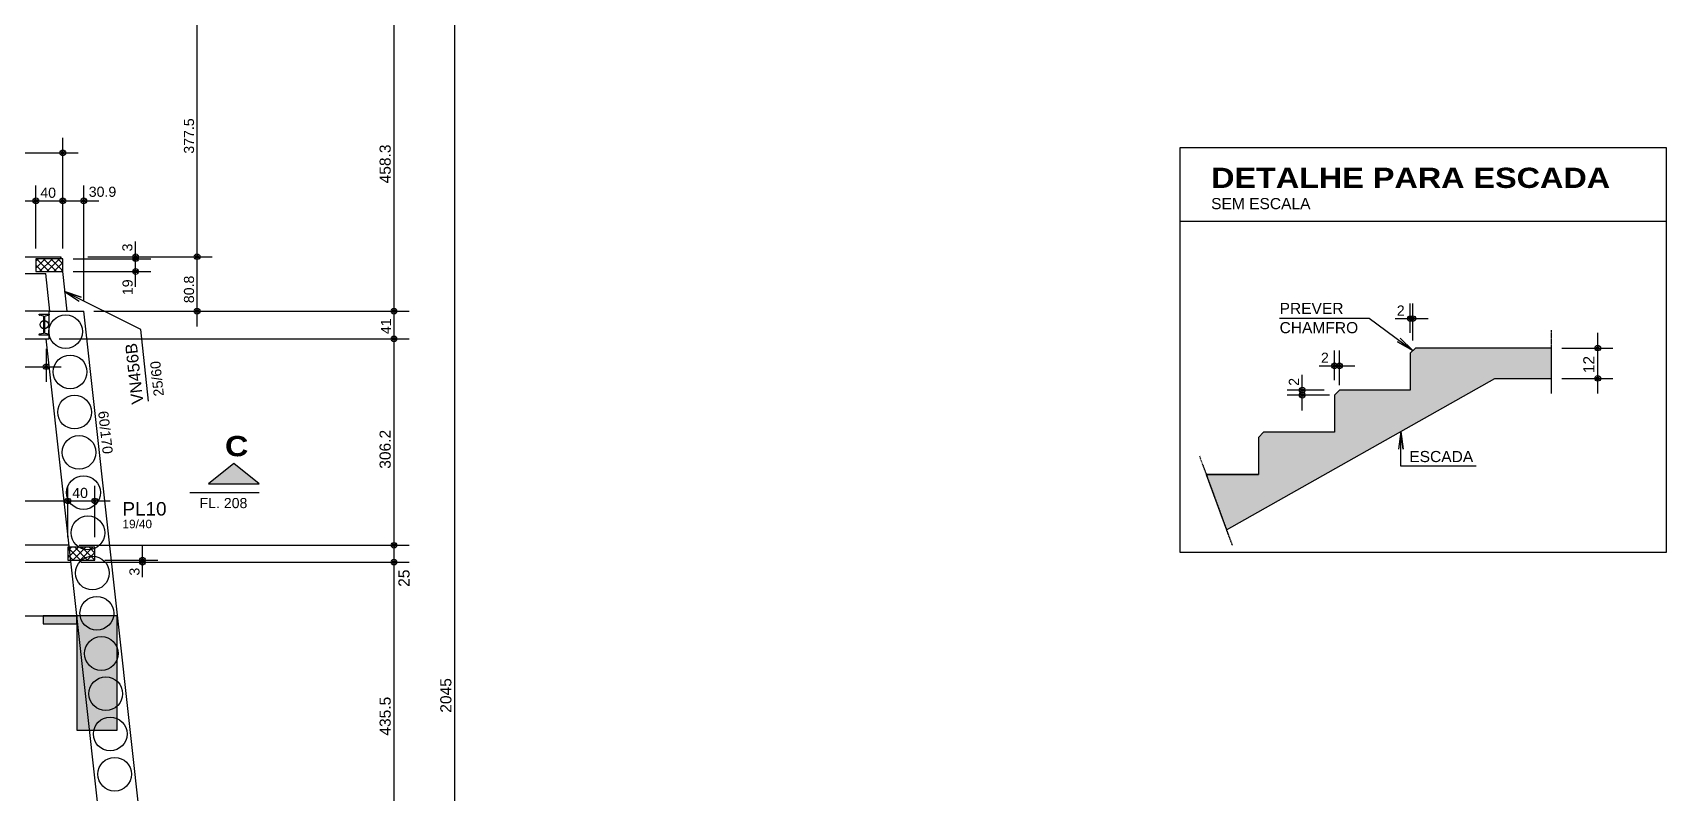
# Model space of a CAD drawing. Extents: x 0 to 13080, y 0 to 6750.
# Drawn here: x 8383 to 10806, y 3387 to 4515 of the extents above; entities that cross this region are included whole.
import ezdxf

# ---------------------------------------------------------------- set-up
doc = ezdxf.new("R2010")
doc.units = 0
doc.header["$MEASUREMENT"] = 0
doc.linetypes.add('ESTILO_TQS_0007', pattern=[2.1, 1.5, -0.2, 0.2, -0.2])
for name, color, linetype in [('MTH-224', 4, 'CONTINUOUS'), ('MTH-231', 1, 'CONTINUOUS'), ('MTH-COTAS7', 31, 'CONTINUOUS'), ('MTH-DIM-PILAR', 3, 'CONTINUOUS'), ('MTH-DIM-VIGA', 3, 'CONTINUOUS'), ('MTH-EIXO-217', 8, 'CONTINUOUS'), ('MTH-FACE-VIGA', 7, 'CONTINUOUS'), ('MTH-HACHURA-PILAR', 1, 'CONTINUOUS'), ('MTH-LINHA-CORTE', 5, 'CONTINUOUS'), ('MTH-LINHA-SEÇÃO', 16, 'CONTINUOUS'), ('MTH-PILAR-NASCE', 5, 'CONTINUOUS'), ('MTH-SIMB_COTA', 3, 'CONTINUOUS'), ('MTH-SOMBRA21', 150, 'CONTINUOUS'), ('MTH-TIT1-VIGA', 5, 'CONTINUOUS'), ('MTH-TIT2-PILAR', 5, 'CONTINUOUS'), ('MTH-TXT', 4, 'CONTINUOUS'), ('MTH-TXT-NEGRITO', 5, 'CONTINUOUS'), ('MTH-TXT-NOTAS', 3, 'CONTINUOUS'), ('MTH-TXT2', 5, 'CONTINUOUS')]:
    doc.layers.add(name, color=color, linetype=linetype)
doc.styles.add('TQS_ARIAL', font='arial.ttf')
doc.styles.add('TQS_ARIAL_BLACK', font='ariblk.ttf')

msp = doc.modelspace()

# ---------------------------------------------------------------- linework, layer by layer
at = {"layer": 'MTH-224', "linetype": 'Continuous'}
msp.add_line((8616.073374, 3833.376735), (8718.635874, 3833.376735), dxfattribs=at)
at = {"layer": 'MTH-231', "linetype": 'Continuous'}
for p, q in [((8392.79338, 4097.041826), (8392.798835, 4097.976894)), ((8392.798835, 4097.976894), (8407.480185, 4097.891237)), ((8399.035171, 4094.930668), (8393.387824, 4096.283619)), ((8406.871479, 4096.20495), (8401.20873, 4094.917986)), ((8407.480185, 4097.891237), (8407.47473, 4096.956169)), ((8399.492671, 4070.700466), (8399.629615, 4094.17246)), ((8400.605479, 4094.166767), (8400.468542, 4070.696198)), ((8392.617972, 4066.977422), (8392.623428, 4067.91249)), ((8407.299322, 4066.891765), (8392.617972, 4066.977422)), ((8393.226679, 4068.663709), (8398.889428, 4069.950673)), ((8401.062987, 4069.937991), (8406.710333, 4068.58504)), ((8407.304778, 4067.826833), (8407.299322, 4066.891765))]:
    msp.add_line(p, q, dxfattribs=at)
msp.add_circle((8400.049079, 4082.434329), 6.2, dxfattribs=at)
for centre, radius, start, end in [((8393.568389, 4097.037313), 0.775021, 179.666352, 256.527493), ((8398.854607, 4094.176973), 0.775021, 359.666352, 76.527493), ((8401.380488, 4094.162237), 0.775021, 102.803943, 179.665084), ((8406.699722, 4096.9607), 0.775021, 282.803943, 359.665084), ((8398.717669, 4070.706426), 0.775025, 282.804082, 359.770246), ((8401.243551, 4070.691685), 0.775021, 179.666352, 256.527493), ((8393.398437, 4067.907959), 0.775021, 102.803943, 179.665084), ((8406.52977, 4067.831346), 0.775021, 359.666352, 76.527493)]:
    msp.add_arc(centre, radius, start, end, dxfattribs=at)
at = {"layer": 'MTH-COTAS7', "linetype": 'Continuous'}
for p, q in [((8626.755602, 4160.734622), (8626.755602, 4583.23199)), ((8918.831125, 4079.891794), (8918.831125, 4583.23199)), ((9008.831125, 2493.23199), (9008.831125, 4583.23199)), ((7181.277243, 4337.151631), (8450.269324, 4337.151631)), ((8427.769324, 4210.234622), (8427.769324, 4359.651631)), ((8387.769324, 4195.234622), (8387.769324, 4288.625656)), ((8387.769324, 4195.234622), (8387.769324, 4288.625656)), ((8427.769324, 4195.234622), (8427.769324, 4288.625656)), ((8427.769324, 4195.234622), (8427.769324, 4288.625656)), ((8458.703701, 4117.391794), (8458.703701, 4288.625656)), ((8171.277243, 4266.125656), (8410.269324, 4266.125656)), ((8365.269324, 4266.125656), (8450.269324, 4266.125656)), ((8405.269324, 4266.125656), (8481.203701, 4266.125656)), ((8535.676139, 4157.734622), (8535.676139, 4205.734622)), ((8535.676139, 4138.734622), (8535.676139, 4202.734622)), ((8626.755602, 4079.891794), (8626.755602, 4205.734622)), ((8442.769324, 4180.234622), (8558.176139, 4180.234622)), ((8442.769324, 4180.234622), (8558.176139, 4180.234622)), ((8464.751705, 4183.234622), (8649.255602, 4183.234622)), ((8464.751705, 4183.234622), (8649.255602, 4183.234622)), ((8528.746297, 4183.234622), (8558.176139, 4183.234622)), ((8442.769324, 4161.234622), (8558.176139, 4161.234622)), ((8918.831125, 4038.891806), (8918.831125, 4124.891794)), ((8473.703701, 4102.391794), (8941.331125, 4102.391794)), ((8532.968442, 4102.391794), (8941.331125, 4102.391794)), ((8547.968442, 4102.391794), (8649.255602, 4102.391794)), ((10425.893298, 4070.275253), (10425.893298, 4113.84983)), ((10429.643298, 4059.025253), (10429.643298, 4113.84983)), ((8918.831125, 3732.731717), (8918.831125, 4083.891806)), ((10403.393298, 4091.34983), (10452.143298, 4091.34983)), ((10703.847812, 3980.275253), (10703.847812, 4070.275253)), ((8402.877063, 4046.391802), (8402.877063, 3997.560453)), ((8422.298563, 4061.391806), (8941.331125, 4061.391806)), ((8527.320354, 4061.391806), (8941.331125, 4061.391806)), ((10650.474396, 4047.775253), (10726.347812, 4047.775253)), ((10313.393298, 4000.300253), (10313.393298, 4043.87483)), ((10320.893298, 3992.800253), (10320.893298, 4043.87483)), ((8171.277243, 4020.060453), (8425.377063, 4020.060453)), ((10265.692729, 3955.300253), (10265.692729, 4007.800253)), ((10290.893298, 4021.37483), (10343.393298, 4021.37483)), ((10650.474396, 4002.775253), (10726.347812, 4002.775253)), ((10298.393298, 3985.300253), (10243.192729, 3985.300253)), ((10305.893298, 3977.800253), (10243.192729, 3977.800253)), ((8435.127987, 3767.232669), (8435.127987, 3843.422922)), ((8435.127987, 3767.232669), (8435.127987, 3843.422922)), ((8475.127987, 3767.232669), (8475.127987, 3843.422922)), ((8171.277243, 3820.922922), (8457.627987, 3820.922922)), ((8412.627987, 3820.922922), (8497.627987, 3820.922922)), ((8451.778524, 3755.231717), (8941.331125, 3755.231717)), ((8451.778524, 3755.231717), (8941.331125, 3755.231717)), ((8545.83721, 3707.731715), (8545.83721, 3755.732669)), ((8918.831125, 3707.731715), (8918.831125, 3777.731717)), ((8490.127987, 3733.232669), (8568.33721, 3733.232669)), ((8918.831125, 3272.232062), (8918.831125, 3752.731715)), ((8454.546893, 3730.231715), (8941.331125, 3730.231715)), ((8454.546893, 3730.231715), (8941.331125, 3730.231715)), ((8487.382037, 3730.231715), (8568.33721, 3730.231715))]:
    msp.add_line(p, q, dxfattribs=at)
for points in [[(8554.888554, 3969.025876), (8543.124438, 4075.261007), (8430.302525, 4131.813208), (8455.104073, 4123.214038), (8430.302525, 4131.813208), (8452.033352, 4117.087935)], [(10232.091673, 4092.254642), (10365.005235, 4092.254642), (10429.643298, 4044.025253), (10406.735419, 4056.842881), (10429.643298, 4044.025253), (10410.833432, 4062.335126)], [(10523.397341, 3872.594056), (10411.658447, 3872.594056), (10411.658447, 3923.963259), (10415.084759, 3897.937832), (10411.658447, 3923.963259), (10408.232134, 3897.937832)]]:
    msp.add_lwpolyline(points, dxfattribs=at)
for centre, radius in [((10703.847812, 4047.775253), 4.200001), ((10703.847812, 4047.775253), 2.1), ((10703.847812, 4002.775253), 4.200001), ((10703.847812, 4002.775253), 2.1)]:
    msp.add_circle(centre, radius, dxfattribs=at)
at = {"layer": 'MTH-EIXO-217', "linetype": 'ESTILO_TQS_0007'}
for p, q in [((10635.474396, 3980.335373), (10635.474396, 4074.087178)), ((10113.059241, 3888.097414), (10161.810783, 3755.16619))]:
    msp.add_line(p, q, dxfattribs=at)
at = {"layer": 'MTH-FACE-VIGA', "linetype": 'Continuous'}
for p, q in [((6442.756522, 4183.234622), (8424.608441, 4183.234622)), ((8193.777243, 4158.234622), (8402.223968, 4158.234622)), ((8408.407632, 4102.391786), (8402.223968, 4158.234622)), ((8427.044613, 4161.234622), (8433.560437, 4102.391794)), ((8407.298563, 4102.391794), (8458.703701, 4102.391794)), ((8828.831125, 759.880429), (8458.703701, 4102.391794)), ((8764.489163, 795.779764), (8402.877063, 4061.391802))]:
    msp.add_line(p, q, dxfattribs=at)
for points in [[(8424.608441, 4183.234622), (8424.940641, 4180.234622), (8424.608441, 4183.234622)], [(8436.778524, 3755.231717), (8193.777243, 3755.231866)], [(8193.777243, 3730.231866), (8439.546893, 3730.231715)]]:
    msp.add_lwpolyline(points, dxfattribs=at)
for centre in [(8431.881169, 4072.043612), (8438.488681, 4012.37745), (8445.09572, 3952.711236), (8451.702758, 3893.045023), (8458.309797, 3833.378809), (8464.916836, 3773.712595), (8471.523875, 3714.046381), (8478.130913, 3654.380167), (8484.737955, 3594.713926), (8491.345125, 3535.047727), (8497.952229, 3475.38152), (8504.559334, 3415.715314)]:
    msp.add_circle(centre, 25, dxfattribs=at)
at = {"layer": 'MTH-HACHURA-PILAR', "linetype": 'Continuous'}
for p, q in [((8387.769324, 4166.341841), (8401.662105, 4180.234622)), ((8387.769324, 4176.948443), (8391.055504, 4180.234622)), ((8387.769324, 4170.447109), (8396.981812, 4161.234622)), ((8388.588414, 4180.234622), (8407.588414, 4161.234622)), ((8393.268707, 4161.234622), (8412.268707, 4180.234622)), ((8399.195016, 4180.234622), (8418.195016, 4161.234622)), ((8403.875309, 4161.234622), (8422.875309, 4180.234622)), ((8409.801617, 4180.234622), (8427.769324, 4162.266915)), ((8414.48191, 4161.234622), (8427.769324, 4174.522036)), ((8420.408219, 4180.234622), (8427.769324, 4172.873516)), ((8425.088512, 4161.234622), (8427.769324, 4163.915434)), ((8435.127987, 3736.403426), (8450.95723, 3752.232669)), ((8435.127987, 3747.010027), (8440.350628, 3752.232669)), ((8435.127987, 3751.857387), (8453.752705, 3733.232669)), ((8435.127987, 3741.250785), (8443.146104, 3733.232669)), ((8442.563831, 3733.232669), (8461.563831, 3752.232669)), ((8445.359307, 3752.232669), (8464.359307, 3733.232669)), ((8453.170433, 3733.232669), (8472.170433, 3752.232669)), ((8455.965909, 3752.232669), (8474.965909, 3733.232669)), ((8463.777035, 3733.232669), (8475.127987, 3744.58362)), ((8466.57251, 3752.232669), (8475.127987, 3743.677192)), ((8474.383636, 3733.232669), (8475.127987, 3733.977019))]:
    msp.add_line(p, q, dxfattribs=at)
at = {"layer": 'MTH-LINHA-CORTE', "linetype": 'Continuous'}
for p, q in [((10084.813215, 4235.69395), (10805.56796, 4235.69395)), ((8407.298563, 4102.391794), (6387.756541, 4102.39012)), ((8407.298563, 4061.391806), (8407.298563, 4102.391794)), ((6387.756545, 4061.390095), (8407.298563, 4061.391806)), ((10425.893298, 4040.275253), (10433.393298, 4047.775253)), ((10635.474396, 4047.775253), (10433.393298, 4047.775253)), ((10425.893298, 4040.275253), (10425.893298, 3985.300253)), ((10153.455498, 3777.948614), (10551.021274, 4002.775253)), ((10551.021274, 4002.775253), (10635.474396, 4002.775253)), ((10313.393298, 3977.800253), (10320.893298, 3985.300253)), ((10313.393298, 3977.800253), (10313.393298, 3922.825253)), ((10425.893298, 3985.300253), (10320.893298, 3985.300253)), ((10200.893298, 3915.325253), (10208.393298, 3922.825253)), ((10200.893298, 3915.325253), (10200.893298, 3860.350253)), ((10313.393298, 3922.825253), (10208.393298, 3922.825253)), ((10123.235306, 3860.350253), (10200.893298, 3860.350253))]:
    msp.add_line(p, q, dxfattribs=at)
msp.add_lwpolyline([(8643.635874, 3846.501735), (8718.635874, 3846.501735), (8681.135874, 3876.501735), (8643.635874, 3846.501735)], dxfattribs=at)
at = {"layer": 'MTH-LINHA-SEÇÃO', "linetype": 'Continuous'}
msp.add_line((921.17219, 3650.827299), (8448.796747, 3650.827299), dxfattribs=at)
for points in [[(8448.339545, 3638.827299), (8448.339545, 3650.827299), (8398.339545, 3650.827299), (8398.339545, 3638.827299), (8448.339545, 3638.827299)], [(8508.339545, 3650.827299), (8448.339545, 3650.827299), (8448.339545, 3480.827299), (8508.339545, 3480.827299), (8508.339545, 3650.827299)]]:
    msp.add_lwpolyline(points, dxfattribs=at)
at = {"layer": 'MTH-PILAR-NASCE', "linetype": 'Continuous'}
for points in [[(8427.769324, 4161.234622), (8427.769324, 4180.234622), (8387.769324, 4180.234622), (8387.769324, 4161.234622), (8427.769324, 4161.234622)], [(8475.127987, 3733.232669), (8475.127987, 3752.232669), (8435.127987, 3752.232669), (8435.127987, 3733.232669), (8475.127987, 3733.232669)]]:
    msp.add_lwpolyline(points, dxfattribs=at)
at = {"layer": 'MTH-SIMB_COTA', "linetype": 'Continuous'}
for centre, radius in [((8427.769324, 4337.151631), 4.200001), ((8427.769324, 4337.151631), 2.1), ((8387.769324, 4266.125656), 4.200001), ((8387.769324, 4266.125656), 4.200001), ((8387.769324, 4266.125656), 2.1), ((8387.769324, 4266.125656), 2.1), ((8427.769324, 4266.125656), 4.200001), ((8427.769324, 4266.125656), 4.200001), ((8427.769324, 4266.125656), 2.1), ((8427.769324, 4266.125656), 2.1), ((8458.703701, 4266.125656), 4.200001), ((8458.703701, 4266.125656), 2.1), ((8535.676139, 4183.234622), 4.200001), ((8535.676139, 4180.234622), 4.200001), ((8535.676139, 4180.234622), 4.200001), ((8535.676139, 4183.234622), 2.1), ((8535.676139, 4180.234622), 2.1), ((8535.676139, 4180.234622), 2.1), ((8626.755602, 4183.234622), 4.200001), ((8626.755602, 4183.234622), 4.200001), ((8626.755602, 4183.234622), 2.1), ((8626.755602, 4183.234622), 2.1), ((8535.676139, 4161.234622), 4.200001), ((8535.676139, 4161.234622), 2.1), ((8626.755602, 4102.391794), 4.200001), ((8626.755602, 4102.391794), 2.1), ((8918.831125, 4102.391794), 4.200001), ((8918.831125, 4102.391794), 4.200001), ((8918.831125, 4102.391794), 2.1), ((8918.831125, 4102.391794), 2.1), ((10425.893298, 4091.34983), 4.200001), ((10429.643298, 4091.34983), 4.200001), ((10425.893298, 4091.34983), 2.1), ((10429.643298, 4091.34983), 2.1), ((8918.831125, 4061.391806), 4.200001), ((8918.831125, 4061.391806), 4.200001), ((8918.831125, 4061.391806), 2.1), ((8918.831125, 4061.391806), 2.1), ((8402.877063, 4020.060453), 4.200001), ((8402.877063, 4020.060453), 2.1), ((10313.393298, 4021.37483), 4.200001), ((10313.393298, 4021.37483), 2.1), ((10320.893298, 4021.37483), 4.200001), ((10320.893298, 4021.37483), 2.1), ((10265.692729, 3985.300253), 4.200001), ((10265.692729, 3977.800253), 4.200001), ((10265.692729, 3985.300253), 2.1), ((10265.692729, 3977.800253), 2.1), ((8435.127987, 3820.922922), 4.200001), ((8435.127987, 3820.922922), 4.200001), ((8435.127987, 3820.922922), 2.1), ((8435.127987, 3820.922922), 2.1), ((8475.127987, 3820.922922), 4.200001), ((8475.127987, 3820.922922), 2.1), ((8918.831125, 3755.231717), 4.200001), ((8918.831125, 3755.231717), 4.200001), ((8918.831125, 3755.231717), 2.1), ((8918.831125, 3755.231717), 2.1), ((8545.83721, 3733.232669), 4.200001), ((8545.83721, 3730.231715), 4.200001), ((8545.83721, 3733.232669), 2.1), ((8545.83721, 3730.231715), 2.1), ((8918.831125, 3730.231715), 4.200001), ((8918.831125, 3730.231715), 4.200001), ((8918.831125, 3730.231715), 2.1), ((8918.831125, 3730.231715), 2.1)]:
    msp.add_circle(centre, radius, dxfattribs=at)
at = {"layer": 'MTH-SOMBRA21', "linetype": 'Continuous'}
msp.add_lwpolyline([(10635.474396, 4047.775253), (10433.393298, 4047.775253), (10425.893298, 4040.275253), (10425.893298, 3985.300253), (10320.893298, 3985.300253), (10313.393298, 3977.800253), (10313.393298, 3922.825253), (10208.393298, 3922.825253), (10200.893298, 3915.325253), (10200.893298, 3860.350253), (10123.235306, 3860.350253), (10153.455498, 3777.948614), (10551.021274, 4002.775253), (10635.474396, 4002.775253), (10635.474396, 4047.775253)], dxfattribs=at)
for points in [[(10551.021274, 4002.775253), (10433.393298, 4047.775253), (10425.893298, 4040.275253)], [(10551.021274, 4002.775253), (10635.474396, 4047.775253), (10433.393298, 4047.775253)], [(10551.021274, 4002.775253), (10635.474396, 4002.775253), (10635.474396, 4047.775253)], [(10551.021274, 4002.775253), (10425.893298, 4040.275253), (10425.893298, 3985.300253)], [(10200.893298, 3860.350253), (10153.455498, 3777.948614), (10551.021274, 4002.775253)], [(10200.893298, 3860.350253), (10551.021274, 4002.775253), (10313.393298, 3922.825253)], [(10551.021274, 4002.775253), (10425.893298, 3985.300253), (10313.393298, 3922.825253)], [(10313.393298, 3977.800253), (10313.393298, 3922.825253), (10425.893298, 3985.300253)], [(10313.393298, 3977.800253), (10425.893298, 3985.300253), (10320.893298, 3985.300253)], [(10200.893298, 3860.350253), (10313.393298, 3922.825253), (10208.393298, 3922.825253)], [(10200.893298, 3860.350253), (10208.393298, 3922.825253), (10200.893298, 3915.325253)], [(8643.635874, 3846.501735), (8718.635874, 3846.501735), (8681.135874, 3876.501735)], [(8643.635874, 3846.501735), (8681.135874, 3876.501735), (8643.635874, 3846.501735)], [(10200.893298, 3860.350253), (10123.235306, 3860.350253), (10153.455498, 3777.948614)], [(8448.339545, 3638.827299), (8448.339545, 3650.827299), (8398.339545, 3650.827299)], [(8448.339545, 3638.827299), (8398.339545, 3650.827299), (8398.339545, 3638.827299)], [(8448.339545, 3638.827299), (8398.339545, 3638.827299), (8448.339545, 3638.827299)], [(8508.339545, 3650.827299), (8448.339545, 3650.827299), (8448.339545, 3480.827299)], [(8508.339545, 3650.827299), (8448.339545, 3480.827299), (8508.339545, 3480.827299)], [(8508.339545, 3650.827299), (8508.339545, 3480.827299), (8508.339545, 3650.827299)]]:
    msp.add_solid(points, dxfattribs=at)
at = {"layer": 'MTH-TXT2', "linetype": 'Continuous'}
msp.add_lwpolyline([(10084.813215, 4344.94887), (10805.56796, 4344.94887), (10805.56796, 3744.436329), (10084.813215, 3744.436329), (10084.813215, 4344.94887)], dxfattribs=at)

# ---------------------------------------------------------------- texts
at = {"layer": 'MTH-COTAS7', "linetype": 'Continuous', "style": 'TQS_ARIAL'}
for s, height, p in [('377.5', 15, (8622.255602, 4335.983306)), ('458.3', 16.5, (8913.881125, 4291.961892)), ('3', 15, (8530.823984, 4191.078022)), ('19', 15, (8531.176139, 4126.234627)), ('80.8', 15, (8622.255602, 4114.313208)), ('41', 15, (8914.331125, 4068.3918)), ('12', 16.5, (10698.897812, 4010.425253)), ('2', 15, (10260.773798, 3991.733654)), ('306.2', 16.5, (8913.881125, 3868.711761)), ('3', 15, (8541.33721, 3710.23172)), ('25', 16.5, (8941.810909, 3693.593706)), ('2045', 16.5, (9003.881125, 3506.88199)), ('435.5', 16.5, (8913.881125, 3472.881889))]:
    msp.add_text(s, height=height, rotation=90, dxfattribs=at).set_placement(p)
for s, p in [('40', (8394.269324, 4270.625656)), ('30.9', (8466.104665, 4272.0412)), ('2', (10405.893303, 4095.84983)), ('2', (10293.393303, 4025.87483)), ('40', (8441.627987, 3825.422922))]:
    msp.add_text(s, height=15, dxfattribs=at).set_placement(p)
at = {"layer": 'MTH-DIM-PILAR', "linetype": 'Continuous', "style": 'TQS_ARIAL'}
msp.add_text('19/40', height=12.525, dxfattribs=at).set_placement((8516.14033, 3780.560031))
at = {"layer": 'MTH-DIM-VIGA', "linetype": 'Continuous', "style": 'TQS_ARIAL'}
for s, rotation, p in [('25/60', 96.319, (8577.650412, 3977.055357)), ('60/170', 276.3188, (8480.00053, 3953.642228))]:
    msp.add_text(s, height=15, rotation=rotation, dxfattribs=at).set_placement(p)
at = {"layer": 'MTH-TIT1-VIGA', "linetype": 'Continuous', "style": 'TQS_ARIAL'}
msp.add_text('VN456B', height=17.475, rotation=96.319, dxfattribs=at).set_placement((8547.265504, 3965.47509))
at = {"layer": 'MTH-TIT2-PILAR', "linetype": 'Continuous', "style": 'TQS_ARIAL'}
msp.add_text('PL10', height=20.025, dxfattribs=at).set_placement((8516.14033, 3799.310031))
at = {"layer": 'MTH-TXT', "linetype": 'Continuous', "style": 'TQS_ARIAL'}
msp.add_text('FL. 208', height=15, dxfattribs=at).set_placement((8630.301519, 3810.338849))
at = {"layer": 'MTH-TXT-NEGRITO', "linetype": 'Continuous', "style": 'TQS_ARIAL_BLACK'}
for s, height, p in [('DETALHE PARA ESCADA', 30, (10130.56796, 4285.201139)), ('C', 30.075, (8668.104624, 3887.288938))]:
    msp.add_text(s, height=height, dxfattribs=at).set_placement(p)
at = {"layer": 'MTH-TXT-NOTAS', "linetype": 'Continuous', "style": 'TQS_ARIAL'}
for s, p in [('SEM ESCALA', (10130.56796, 4253.701139)), ('PREVER', (10232.071405, 4098.254642)), ('CHAMFRO', (10232.071405, 4069.754642)), ('ESCADA', (10424.397341, 3878.594056))]:
    msp.add_text(s, height=16.5, dxfattribs=at).set_placement(p)

doc.saveas('drawing.dxf')
